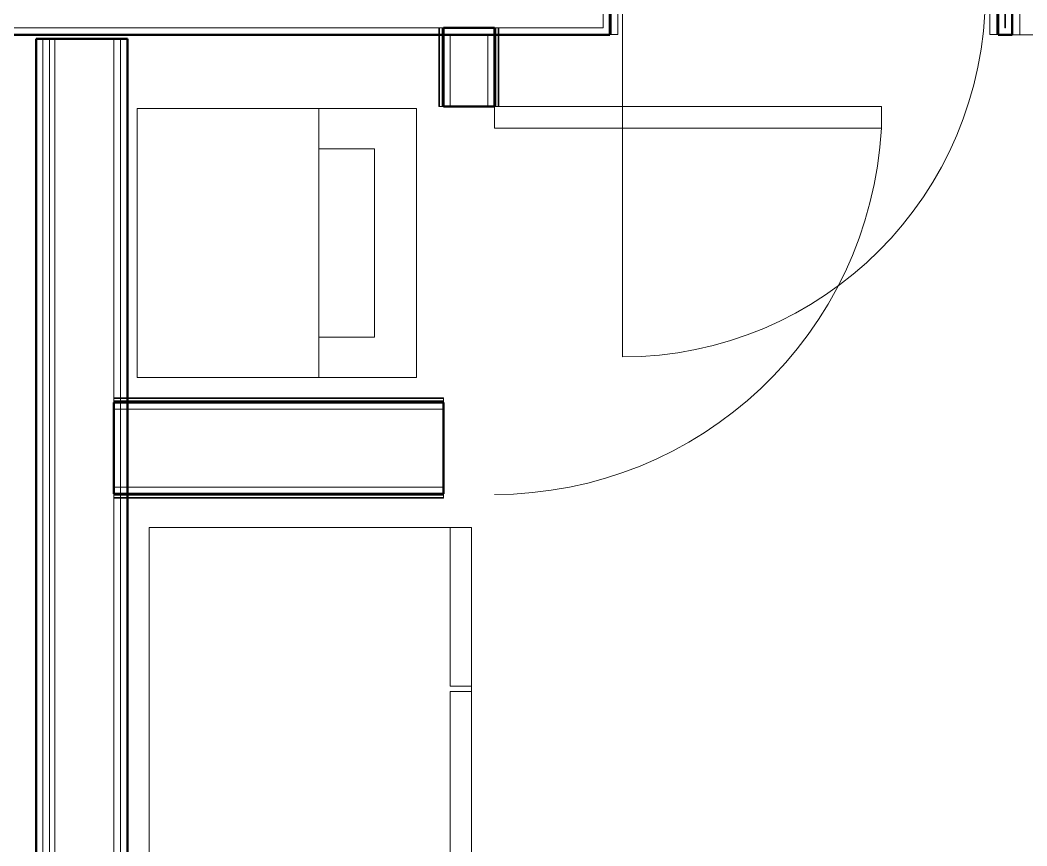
# Model space of a CAD drawing. Header units: inches. Extents: x -4235 to -464, y 9706 to 12425.
# Drawn here: x -2922.1 to -2828.4, y 10738.4 to 10815.2 of the extents above; entities that cross this region are included whole.
import ezdxf

# ---------------------------------------------------------------- set-up
doc = ezdxf.new("R2010")
doc.units = ezdxf.units.IN
doc.header["$MEASUREMENT"] = 0
for name, color, linetype, lineweight in [('0-1', 7, 'Continuous', 5), ('0-2', 254, 'Continuous', 9), ('A-DOOR-1', 7, 'Continuous', 9), ('A-DOOR-2', 90, 'Continuous', 20), ('A-DOOR-4', 31, 'Continuous', 9), ('A-DOOR-6', 31, 'Continuous', 20), ('A-DOOR-FRAM', 31, 'Continuous', 20), ('A-DOOR-FRAM-2', 31, 'Continuous', 9), ('A-DOOR-GLAZ', 31, 'Continuous', 9), ('A-GLAZ-1', 151, 'Continuous', 9), ('A-GLAZ-2', 151, 'Continuous', 20), ('A-WALL-1', 250, 'Continuous', 50), ('A-WALL-2', 50, 'Continuous', 13), ('A-WALL-3', 10, 'Continuous', 9), ('A-WALL-4', 254, 'Continuous', 9), ('A-WALL-5', 7, 'Continuous', 9), ('A-WALL-6', 113, 'Continuous', 9), ('A-WALL-7', 113, 'Continuous', 50), ('I-WALL-1', 250, 'Continuous', 50), ('I-WALL-2', 10, 'Continuous', 9), ('I-WALL-3', 254, 'Continuous', 9), ('I-WALL-4', 7, 'Continuous', 9), ('P-SANR-FIXT-1', 7, 'Continuous', 9), ('Q-SPCQ-1', 7, 'Continuous', 9)]:
    doc.layers.add(name, color=color, linetype=linetype, lineweight=lineweight)

# ---------------------------------------------------------------- blocks, each defined once
blk = doc.blocks.new('Refrigerator_-_Side-by-Side_6047 - 36_ X 30_-1372843-BACKGROUND - 1ST FLOOR')
at = {"layer": 'Q-SPCQ-1'}
for p, q in [((-17.875, 15.578), (17.875, 15.578)), ((-17.875, -14.422), (-17.875, 15.578)), ((-17.875, 15.578), (-3.125, 15.578)), ((-17.875, 15.578), (-17.875, 13.578)), ((-3.125, 13.578), (-3.125, 15.578)), ((-2.625, 15.578), (17.875, 15.578)), ((-2.625, 15.578), (-2.625, 13.578)), ((17.875, 15.578), (17.875, -14.422)), ((17.875, 13.578), (17.875, 15.578)), ((-3.125, 13.578), (-17.875, 13.578)), ((17.875, 13.578), (-2.625, 13.578)), ((17.875, -14.422), (-17.875, -14.422))]:
    blk.add_line(p, q, dxfattribs=at)
blk = doc.blocks.new('Basic Wall _ INT - W4BØF - _5_8 GYP - 2X4 WOOD_BATT_ - 5_8 GYP_ - ___-2701691-BACKGROUND - 1ST FLOOR')
at = {"layer": 'A-WALL-3'}
for p, q in [((-2883.025, 10814.489), (-2883.087, 10814.489)), ((-2883.087, 10814.489), (-2882.876, 10814.489)), ((-2882.879, 10814.489), (-2883.025, 10814.489)), ((-2883.025, 10813.864), (-2883.025, 10814.489)), ((-2882.814, 10814.489), (-2882.876, 10814.489)), ((-2882.876, 10814.489), (-2882.818, 10814.489)), ((-2882.818, 10814.489), (-2882.799, 10814.489)), ((-2882.799, 10814.489), (-2882.796, 10814.489)), ((-2882.796, 10814.489), (-2882.788, 10814.489)), ((-2882.788, 10814.489), (-2882.775, 10814.489)), ((-2882.775, 10814.489), (-2882.758, 10814.489)), ((-2882.758, 10814.489), (-2882.717, 10814.489)), ((-2882.717, 10814.489), (-2882.674, 10814.489)), ((-2882.674, 10814.489), (-2882.698, 10814.489)), ((-2882.674, 10814.489), (-2882.674, 10813.864))]:
    blk.add_line(p, q, dxfattribs=at)
at = {"layer": 'A-WALL-4'}
for p, q in [((-2883.087, 10813.864), (-2883.087, 10814.489)), ((-2883.025, 10807.177), (-2883.025, 10813.864)), ((-2882.799, 10814.489), (-2882.799, 10813.864)), ((-2882.674, 10813.864), (-2882.674, 10807.177)), ((-2883.087, 10807.177), (-2883.025, 10807.177)), ((-2883.025, 10807.177), (-2882.879, 10807.177)), ((-2882.876, 10807.177), (-2882.814, 10807.177)), ((-2882.698, 10807.177), (-2882.674, 10807.177))]:
    blk.add_line(p, q, dxfattribs=at)
at = {"layer": 'A-WALL-5'}
for p, q in [((-2883.087, 10807.177), (-2883.087, 10813.864)), ((-2882.799, 10813.864), (-2882.799, 10807.177)), ((-2882.799, 10807.177), (-2883.087, 10807.177)), ((-2882.717, 10807.177), (-2882.799, 10807.177)), ((-2882.674, 10807.177), (-2882.717, 10807.177))]:
    blk.add_line(p, q, dxfattribs=at)
blk = doc.blocks.new('Basic Wall _ INT - W4BØF - _5_8 GYP - 2X4 WOOD_BATT_ - 5_8 GYP_ - ___-2701692-BACKGROUND - 1ST FLOOR')
at = {"layer": 'A-WALL-3'}
for p, q in [((-2877.924, 10814.489), (-2877.881, 10814.489)), ((-2877.9, 10814.489), (-2877.924, 10814.489)), ((-2877.924, 10814.489), (-2877.924, 10813.864)), ((-2877.881, 10814.489), (-2877.799, 10814.489)), ((-2877.799, 10814.489), (-2877.779, 10814.489)), ((-2877.722, 10814.489), (-2877.784, 10814.489)), ((-2877.779, 10814.489), (-2877.721, 10814.489)), ((-2877.721, 10814.489), (-2877.51, 10814.489)), ((-2877.573, 10814.489), (-2877.718, 10814.489)), ((-2877.51, 10814.489), (-2877.573, 10814.489)), ((-2877.573, 10813.864), (-2877.573, 10814.489))]:
    blk.add_line(p, q, dxfattribs=at)
at = {"layer": 'A-WALL-4'}
for p, q in [((-2877.924, 10813.864), (-2877.924, 10807.177)), ((-2877.799, 10813.864), (-2877.799, 10814.489)), ((-2877.573, 10807.177), (-2877.573, 10813.864)), ((-2877.51, 10813.864), (-2877.51, 10814.489)), ((-2877.924, 10807.177), (-2877.9, 10807.177)), ((-2877.784, 10807.177), (-2877.722, 10807.177)), ((-2877.718, 10807.177), (-2877.573, 10807.177)), ((-2877.573, 10807.177), (-2877.51, 10807.177))]:
    blk.add_line(p, q, dxfattribs=at)
at = {"layer": 'A-WALL-5'}
for p, q in [((-2877.799, 10807.177), (-2877.799, 10813.864)), ((-2877.51, 10807.177), (-2877.51, 10813.864)), ((-2877.881, 10807.177), (-2877.924, 10807.177)), ((-2877.799, 10807.177), (-2877.881, 10807.177)), ((-2877.51, 10807.177), (-2877.799, 10807.177))]:
    blk.add_line(p, q, dxfattribs=at)
blk = doc.blocks.new('Basic Wall _ INT - W8BØF - _5_8 GYP - 2X8 WOOD_BATT_ - 5_8 GYP_ - ___-2701693-BACKGROUND - 1ST FLOOR')
at = {"layer": 'I-WALL-2'}
for p, q in [((-2913.324, 10771.177), (-2913.324, 10771.153)), ((-2913.324, 10771.134), (-2913.324, 10771.177)), ((-2912.074, 10771.177), (-2913.324, 10771.177)), ((-2913.324, 10771.052), (-2913.324, 10771.134)), ((-2913.324, 10770.763), (-2913.324, 10771.052)), ((-2913.324, 10771.037), (-2913.324, 10770.975)), ((-2913.324, 10770.971), (-2913.324, 10770.826)), ((-2913.324, 10770.826), (-2913.324, 10770.763)), ((-2913.324, 10770.826), (-2912.074, 10770.826))]:
    blk.add_line(p, q, dxfattribs=at)
at = {"layer": 'I-WALL-3'}
for p, q in [((-2913.324, 10771.052), (-2912.074, 10771.052)), ((-2913.324, 10770.763), (-2912.074, 10770.763)), ((-2882.674, 10771.177), (-2912.074, 10771.177)), ((-2912.074, 10770.826), (-2882.674, 10770.826)), ((-2882.674, 10771.153), (-2882.674, 10771.177)), ((-2882.674, 10770.975), (-2882.674, 10771.037)), ((-2882.674, 10770.826), (-2882.674, 10770.971)), ((-2882.674, 10770.763), (-2882.674, 10770.826))]:
    blk.add_line(p, q, dxfattribs=at)
at = {"layer": 'I-WALL-4'}
for p, q in [((-2912.074, 10771.052), (-2882.674, 10771.052)), ((-2912.074, 10770.763), (-2882.674, 10770.763)), ((-2882.674, 10771.177), (-2882.674, 10771.134)), ((-2882.674, 10771.134), (-2882.674, 10771.052)), ((-2882.674, 10771.052), (-2882.674, 10770.763))]:
    blk.add_line(p, q, dxfattribs=at)
blk = doc.blocks.new('Basic Wall _ INT - W8BØF - _5_8 GYP - 2X8 WOOD_BATT_ - 5_8 GYP_ - ___-2704404-BACKGROUND - 1ST FLOOR')
at = {"layer": 'I-WALL-2'}
for p, q in [((-2913.324, 10779.802), (-2913.324, 10780.091)), ((-2913.324, 10780.091), (-2913.324, 10780.028)), ((-2913.324, 10780.028), (-2913.324, 10779.883)), ((-2912.074, 10780.028), (-2913.324, 10780.028)), ((-2913.324, 10779.879), (-2913.324, 10779.817)), ((-2913.324, 10779.778), (-2913.324, 10779.802)), ((-2913.324, 10779.741), (-2913.324, 10779.778)), ((-2913.324, 10779.72), (-2913.324, 10779.741)), ((-2913.324, 10779.677), (-2913.324, 10779.72)), ((-2913.324, 10779.701), (-2913.324, 10779.677)), ((-2913.324, 10779.677), (-2912.074, 10779.677))]:
    blk.add_line(p, q, dxfattribs=at)
at = {"layer": 'I-WALL-3'}
for p, q in [((-2912.074, 10780.091), (-2913.324, 10780.091)), ((-2882.674, 10780.028), (-2912.074, 10780.028)), ((-2882.674, 10780.028), (-2882.674, 10780.091)), ((-2882.674, 10779.883), (-2882.674, 10780.028)), ((-2882.674, 10779.817), (-2882.674, 10779.879)), ((-2912.074, 10779.802), (-2913.324, 10779.802)), ((-2912.074, 10779.677), (-2882.674, 10779.677)), ((-2882.674, 10779.677), (-2882.674, 10779.701))]:
    blk.add_line(p, q, dxfattribs=at)
at = {"layer": 'I-WALL-4'}
for p, q in [((-2882.674, 10780.091), (-2912.074, 10780.091)), ((-2882.674, 10780.091), (-2882.674, 10779.802)), ((-2882.674, 10779.802), (-2912.074, 10779.802)), ((-2882.674, 10779.802), (-2882.674, 10779.72)), ((-2882.674, 10779.72), (-2882.674, 10779.677))]:
    blk.add_line(p, q, dxfattribs=at)
blk = doc.blocks.new('SWING - SINGLE - FLUSH - 36_ x 80_ - OFFSET PIVOT DOOR AT MAGIC PAK AND WASHER_DRYER-3199415-BACKGROUND - 1ST FLOOR')
at = {"layer": 'A-DOOR-1'}
blk.add_arc((18, -2.375), 36.067, 180, 266.82115, dxfattribs=at)
at = {"layer": 'A-DOOR-2'}
for p, q in [((16, -2.375), (16, -38.386)), ((18, -2.375), (16, -2.375)), ((18, -2.375), (18, -38.386)), ((18, -38.386), (16, -38.386))]:
    blk.add_line(p, q, dxfattribs=at)
blk = doc.blocks.new('Stacked Washer and Dryer - 26_x25_ - Private-1372850-BACKGROUND - 1ST FLOOR')
at = {"layer": 'P-SANR-FIXT-1'}
for p, q in [((0, 12.5), (26, 12.5)), ((0, 12.5), (0, -12.5)), ((16.90625, -12.5), (16.90625, 12.5)), ((26, 12.5), (26, -12.5)), ((22.09375, 8.75), (16.90625, 8.75)), ((22.09375, -8.75), (22.09375, 8.75)), ((16.90625, -8.75), (22.09375, -8.75)), ((26, -12.5), (0, -12.5))]:
    blk.add_line(p, q, dxfattribs=at)
blk = doc.blocks.new('CTR - 1st Phase - Unit Layouts_rvt-1-BACKGROUND - 1ST FLOOR')
at = {"layer": 'A-WALL-1'}
for p, q in [((-2882.674, 10814.489), (-2882.674, 10807.177)), ((-2882.049, 10814.489), (-2882.674, 10814.489)), ((-2878.549, 10814.489), (-2882.049, 10814.489)), ((-2877.924, 10814.489), (-2878.549, 10814.489)), ((-2877.924, 10807.177), (-2877.924, 10814.489)), ((-2882.674, 10807.177), (-2877.924, 10807.177))]:
    blk.add_line(p, q, dxfattribs=at)
at = {"layer": 'A-WALL-2'}
for p, q in [((-2882.049, 10807.177), (-2882.049, 10813.864)), ((-2878.549, 10813.864), (-2882.049, 10813.864)), ((-2878.549, 10807.177), (-2878.549, 10813.864)), ((-2913.324, 10779.052), (-2882.674, 10779.052)), ((-2913.324, 10771.802), (-2882.674, 10771.802))]:
    blk.add_line(p, q, dxfattribs=at)
at = {"layer": 'A-WALL-3'}
for p, q in [((-2882.674, 10814.489), (-2882.674, 10813.864)), ((-2882.674, 10814.489), (-2877.924, 10814.489)), ((-2882.674, 10813.864), (-2882.674, 10807.177)), ((-2877.924, 10813.864), (-2877.924, 10814.489)), ((-2877.924, 10807.177), (-2877.924, 10813.864))]:
    blk.add_line(p, q, dxfattribs=at)
at = {"layer": 'A-WALL-4'}
blk.add_line((-2877.924, 10807.177), (-2882.674, 10807.177), dxfattribs=at)
at = {"layer": 'I-WALL-1'}
for p, q in [((-2882.674, 10779.677), (-2913.324, 10779.677)), ((-2913.324, 10779.677), (-2913.324, 10771.177)), ((-2882.674, 10771.177), (-2882.674, 10779.677)), ((-2913.324, 10771.177), (-2882.674, 10771.177))]:
    blk.add_line(p, q, dxfattribs=at)
at = {"layer": 'I-WALL-2'}
for p, q in [((-2912.074, 10779.677), (-2913.324, 10779.677)), ((-2913.324, 10771.177), (-2913.324, 10779.677)), ((-2882.674, 10779.677), (-2912.074, 10779.677)), ((-2913.324, 10771.177), (-2912.074, 10771.177)), ((-2912.074, 10771.177), (-2882.674, 10771.177))]:
    blk.add_line(p, q, dxfattribs=at)
at = {"layer": 'I-WALL-3'}
blk.add_line((-2882.674, 10779.677), (-2882.674, 10771.177), dxfattribs=at)
at = {"layer": '0-2'}
for name, p in [('Basic Wall _ INT - W4BØF - _5_8 GYP - 2X4 WOOD_BATT_ - 5_8 GYP_ - ___-2701691-BACKGROUND - 1ST FLOOR', (0, 0)), ('Basic Wall _ INT - W4BØF - _5_8 GYP - 2X4 WOOD_BATT_ - 5_8 GYP_ - ___-2701692-BACKGROUND - 1ST FLOOR', (0, 0)), ('Stacked Washer and Dryer - 26_x25_ - Private-1372850-BACKGROUND - 1ST FLOOR', (-2911.174, 10794.489)), ('Basic Wall _ INT - W8BØF - _5_8 GYP - 2X8 WOOD_BATT_ - 5_8 GYP_ - ___-2704404-BACKGROUND - 1ST FLOOR', (0, 0)), ('Basic Wall _ INT - W8BØF - _5_8 GYP - 2X8 WOOD_BATT_ - 5_8 GYP_ - ___-2701693-BACKGROUND - 1ST FLOOR', (0, 0))]:
    blk.add_blockref(name, p, dxfattribs=at)
for name, p, rotation in [('SWING - SINGLE - FLUSH - 36_ x 80_ - OFFSET PIVOT DOOR AT MAGIC PAK AND WASHER_DRYER-3199415-BACKGROUND - 1ST FLOOR', (-2880.299, 10789.177), 89.99999999996295), ('Refrigerator_-_Side-by-Side_6047 - 36_ X 30_-1372843-BACKGROUND - 1ST FLOOR', (-2895.627, 10750.171), 269.9999999999551)]:
    blk.add_blockref(name, p, dxfattribs=dict(at, rotation=rotation))
blk = doc.blocks.new('CTR - 1st Phase - Common Walls_rvt-1-BACKGROUND - 1ST FLOOR')
at = {"layer": 'A-WALL-2'}
for p, q in [((-2919.949, 10813.489), (-2919.949, 10457.539)), ((-2919.324, 10813.489), (-2919.324, 10457.539)), ((-2918.824, 10813.489), (-2918.824, 10457.539)), ((-2913.324, 10813.489), (-2913.324, 10457.539)), ((-2912.699, 10813.489), (-2912.699, 10457.539))]:
    blk.add_line(p, q, dxfattribs=at)
at = {"layer": 'I-WALL-1'}
for p, q in [((-2912.074, 10813.489), (-2920.574, 10813.489)), ((-2920.574, 10813.489), (-2920.574, 10578.289)), ((-2912.074, 10458.164), (-2912.074, 10813.489))]:
    blk.add_line(p, q, dxfattribs=at)
at = {"layer": 'I-WALL-2'}
for p, q in [((-2912.074, 10779.971), (-2912.074, 10780.086)), ((-2912.074, 10779.879), (-2912.074, 10779.967)), ((-2912.074, 10779.822), (-2912.074, 10779.877)), ((-2912.074, 10771.177), (-2912.074, 10779.677)), ((-2912.074, 10770.975), (-2912.074, 10771.03)), ((-2912.074, 10770.883), (-2912.074, 10770.971)), ((-2912.074, 10770.763), (-2912.074, 10770.878))]:
    blk.add_line(p, q, dxfattribs=at)
at = {"layer": 'I-WALL-3'}
for p, q in [((-2920.574, 10813.489), (-2912.074, 10813.489)), ((-2920.574, 10813.489), (-2920.574, 10591.703)), ((-2912.074, 10780.086), (-2912.074, 10813.489)), ((-2912.074, 10650.827), (-2912.074, 10770.763))]:
    blk.add_line(p, q, dxfattribs=at)
blk = doc.blocks.new('Window-Double_Hung-Andersen-400_Series-Tilt_Wash - DOUBLE HUNG - COTTAGE - 1ST FLOOR-2889518-BACKGROUND - 1ST FLOOR')
at = {"layer": 'A-GLAZ-1'}
for p, q in [((-16.293, 2.625), (-15.699, 2.625)), ((-16.293, 2.25), (-15.699, 2.25)), ((-15.824, 2.625), (-15.824, 2.25)), ((-15.699, 2.75), (15.699, 2.75)), ((-15.699, 2.625), (15.699, 2.625)), ((-15.699, 2.25), (15.699, 2.25)), ((-15.699, 2.125), (15.699, 2.125)), ((16.293, 2.625), (15.699, 2.625)), ((16.293, 2.25), (15.699, 2.25)), ((15.824, 2.625), (15.824, 2.25)), ((-16.293, 0.687), (-15.699, 0.687)), ((-16.293, 0.312), (-15.699, 0.312)), ((-15.824, 0.687), (-15.824, 0.312)), ((-15.699, 0.812), (15.699, 0.812)), ((-15.699, 0.687), (15.699, 0.687)), ((-15.699, 0.312), (15.699, 0.312)), ((-15.699, 0.187), (15.699, 0.187)), ((16.293, 0.687), (15.699, 0.687)), ((16.293, 0.312), (15.699, 0.312)), ((15.824, 0.687), (15.824, 0.312)), ((18.949, -0.938), (-18.949, -0.938)), ((-18.949, -0.938), (-18.949, -4.313)), ((-18.324, -0.938), (-18.324, -4.313)), ((18.324, -0.938), (18.324, -4.313)), ((18.949, -4.313), (18.949, -0.938)), ((-18.949, -4.313), (18.949, -4.313))]:
    blk.add_line(p, q, dxfattribs=at)
at = {"layer": 'A-GLAZ-2'}
for p, q in [((19.012, 4.937), (-19.012, 4.937)), ((-19.012, 4.937), (-19.012, -0.938)), ((-18.199, 4.937), (-18.199, 4.125)), ((18.199, 4.937), (18.199, 4.125)), ((19.012, -0.938), (19.012, 4.937)), ((-18.199, 4.125), (-17.925, 4.125)), ((-17.925, 4.125), (-17.605, 3.312)), ((17.925, 4.125), (17.605, 3.312)), ((18.199, 4.125), (17.925, 4.125)), ((-19.012, 3.562), (-20.512, 3.562)), ((-17.605, 3.312), (-17.137, 3.312)), ((-17.418, 2.875), (-16.574, 2.875)), ((-17.418, 2.875), (-17.418, -0.438)), ((-17.137, 3.312), (-17.137, 2.875)), ((-15.855, 3.094), (-16.574, 3.094)), ((-16.574, 2.75), (-16.574, 3.094)), ((-15.855, 3.094), (-15.702, 2.75)), ((15.855, 3.094), (15.702, 2.75)), ((15.855, 3.094), (16.574, 3.094)), ((16.574, 2.75), (16.574, 3.094)), ((17.418, 2.875), (16.574, 2.875)), ((17.137, 3.312), (17.137, 2.875)), ((17.605, 3.312), (17.137, 3.312)), ((17.418, 2.875), (17.418, -0.438)), ((19.012, 3.562), (20.512, 3.562)), ((-15.702, 2.75), (-16.574, 2.75)), ((-16.293, 2.75), (-16.293, 2.125)), ((-15.699, 2.125), (-16.293, 2.125)), ((-15.855, 1.5), (-15.699, 2.125)), ((15.699, 2.125), (16.293, 2.125)), ((15.855, 1.5), (15.699, 2.125)), ((15.702, 2.75), (16.574, 2.75)), ((16.293, 2.75), (16.293, 2.125)), ((-17.418, 1.5), (-15.855, 1.5)), ((-17.418, 0.937), (-16.574, 0.937)), ((-15.855, 1.156), (-16.574, 1.156)), ((-16.574, 0.812), (-16.574, 1.156)), ((-15.855, 1.156), (-15.702, 0.812)), ((15.855, 1.156), (15.702, 0.812)), ((17.418, 1.5), (15.855, 1.5)), ((15.855, 1.156), (16.574, 1.156)), ((16.574, 0.812), (16.574, 1.156)), ((17.418, 0.937), (16.574, 0.937)), ((-15.702, 0.812), (-16.574, 0.812)), ((-16.293, 0.812), (-16.293, 0.187)), ((-15.699, 0.187), (-16.293, 0.187)), ((-15.855, -0.438), (-15.699, 0.187)), ((15.699, 0.187), (16.293, 0.187)), ((15.855, -0.438), (15.699, 0.187)), ((15.702, 0.812), (16.574, 0.812)), ((16.293, 0.812), (16.293, 0.187)), ((-17.668, -0.657), (-18.002, -0.938)), ((-17.668, -0.657), (-17.668, -0.438)), ((-17.668, -0.438), (-15.855, -0.438)), ((17.668, -0.438), (15.855, -0.438)), ((17.668, -0.657), (17.668, -0.438)), ((17.668, -0.657), (18.002, -0.938)), ((-19.012, -0.938), (19.012, -0.938))]:
    blk.add_line(p, q, dxfattribs=at)
blk = doc.blocks.new('Door-Inswing-Andersen-400_Series-Single - 3_ 0-1_8_ x 7_ 11 1_2_ - 1ST FLOOR-2896445-BACKGROUND - 1ST FLOOR')
at = {"layer": 'A-DOOR-4'}
blk.add_line((16.875, 0.531), (16.875, 34.281), dxfattribs=at)
blk.add_arc((16.875, 0.531), 33.75, 90, 180, dxfattribs=at)
at = {"layer": 'A-DOOR-6'}
for p, q in [((-16.875, -0.531), (-16.875, 0.531)), ((-16.875, 0.531), (-12.437, 0.531)), ((-13.187, 0.531), (-13.187, -0.781)), ((-13.187, 0.531), (-13.187, 0.469)), ((-13.187, 0.469), (-12.674, 0.469)), ((-12.674, 0.469), (-12.468, 0.217)), ((-12.468, 0.217), (-12.437, 0.031)), ((12.437, 0.531), (-12.437, 0.531)), ((-12.437, 0.031), (-12.437, -0.031)), ((16.875, 0.531), (12.437, 0.531)), ((12.468, 0.217), (12.437, 0.031)), ((12.437, 0.031), (12.437, -0.031)), ((12.674, 0.469), (12.468, 0.217)), ((13.187, 0.469), (12.674, 0.469)), ((13.187, 0.531), (13.187, -0.781)), ((13.187, 0.531), (13.187, 0.469)), ((16.875, -0.531), (16.875, 0.531)), ((-16.259, -0.542), (-16.875, -0.531)), ((-16.259, -1.187), (-16.259, -0.542)), ((-12.437, -0.031), (-13.187, -0.031)), ((-13.187, -0.781), (-12.437, -0.781)), ((-12.437, -0.875), (-12.468, -1.187)), ((-12.437, -0.781), (-12.437, -0.875)), ((12.437, -0.031), (13.187, -0.031)), ((12.437, -0.781), (12.437, -0.875)), ((13.187, -0.781), (12.437, -0.781)), ((12.437, -0.875), (12.468, -1.187)), ((16.259, -0.542), (16.875, -0.531)), ((16.259, -1.187), (16.259, -0.542)), ((-16.259, -1.187), (-12.437, -1.187)), ((12.437, -1.188), (-12.437, -1.188)), ((16.259, -1.187), (12.437, -1.187))]:
    blk.add_line(p, q, dxfattribs=at)
at = {"layer": 'A-DOOR-FRAM'}
for p, q in [((-18.062, -4.875), (-18.062, 1)), ((-17.687, 1), (-18.062, 1)), ((-18.062, 1), (-17.031, 1)), ((-18.062, 1), (-17.938, 1)), ((-18.062, -4.313), (-18.062, 1)), ((-17.313, 1), (17.312, 1)), ((-17.031, 1), (-17.031, -0.782)), ((17.031, 1), (17.031, -0.782)), ((18.062, 1), (17.031, 1)), ((17.937, 1), (18.062, 1)), ((18.062, -4.875), (18.062, 1)), ((18.062, 1), (18.062, -4.313)), ((-17.031, -0.782), (-16.453, -0.782)), ((-16.453, -0.782), (-16.453, -1.219)), ((16.453, -0.782), (16.453, -1.219)), ((17.031, -0.782), (16.453, -0.782)), ((-16.453, -1.219), (-16, -1.219)), ((-16, -1.219), (-16, -2.356)), ((16.453, -1.219), (16, -1.219)), ((16, -1.219), (16, -2.356)), ((-16, -2.356), (-16.688, -2.512)), ((-16.688, -2.512), (-16.688, -3.513)), ((16, -2.356), (16.687, -2.512)), ((16.687, -2.512), (16.687, -3.513)), ((-19.688, -3.563), (-18.062, -3.563)), ((-16.688, -3.513), (-17.031, -3.753)), ((16.687, -3.513), (17.031, -3.753)), ((19.687, -3.563), (18.062, -3.563)), ((-18.062, -5.219), (-18.062, -4.313)), ((-17.031, -3.753), (-17.031, -4.875)), ((17.031, -3.753), (17.031, -4.875)), ((18.062, -4.313), (18.062, -5.219)), ((-18.062, -4.875), (-17.031, -4.875)), ((18.062, -5.219), (-18.062, -5.219)), ((18.062, -4.875), (17.031, -4.875))]:
    blk.add_line(p, q, dxfattribs=at)
at = {"layer": 'A-DOOR-FRAM-2'}
for p, q in [((-17.938, 4.312), (-17.313, 4.312)), ((-17.938, 1), (-17.938, 4.312)), ((-17.313, 4.312), (-17.313, 1)), ((17.312, 4.312), (17.937, 4.312)), ((17.312, 1), (17.312, 4.312)), ((17.937, 4.312), (17.937, 1)), ((-17.313, 1), (-17.938, 1)), ((17.937, 1), (17.312, 1))]:
    blk.add_line(p, q, dxfattribs=at)
at = {"layer": 'A-DOOR-GLAZ'}
for p, q in [((-13.187, -0.188), (-12.437, -0.188)), ((-12.437, -0.625), (-13.187, -0.625)), ((-12.977, -0.625), (-12.977, -0.188)), ((12.437, -0.031), (-12.437, -0.031)), ((12.437, -0.188), (-12.437, -0.188)), ((12.437, -0.625), (-12.437, -0.625)), ((12.437, -0.781), (-12.437, -0.781)), ((13.187, -0.188), (12.437, -0.188)), ((12.437, -0.625), (13.187, -0.625)), ((12.977, -0.625), (12.977, -0.188))]:
    blk.add_line(p, q, dxfattribs=at)

msp = doc.modelspace()

# ---------------------------------------------------------------- linework, layer by layer
at = {"layer": 'A-WALL-6'}
for p, q in [((-2867.811, 10814.489), (-2867.811, 10818.177)), ((-2830.436, 10818.177), (-2830.436, 10814.489)), ((-2830.36, 10814.489), (-2830.36, 10818.177)), ((-2944.687, 10814.489), (-2867.811, 10814.489)), ((-2830.436, 10814.489), (-2830.36, 10814.489)), ((-2829.735, 10813.864), (-2829.673, 10813.864))]:
    msp.add_line(p, q, dxfattribs=at)
at = {"layer": 'A-WALL-7'}
for p, q in [((-2867.186, 10813.864), (-2867.186, 10822.489)), ((-2831.061, 10822.489), (-2831.061, 10813.864)), ((-2829.735, 10813.864), (-2829.735, 10817.239)), ((-2945.312, 10813.864), (-2867.186, 10813.864)), ((-2831.061, 10813.864), (-2829.735, 10813.864))]:
    msp.add_line(p, q, dxfattribs=at)

# ---------------------------------------------------------------- block references
at = {"layer": '0-1'}
for name in ['CTR - 1st Phase - Unit Layouts_rvt-1-BACKGROUND - 1ST FLOOR', 'CTR - 1st Phase - Common Walls_rvt-1-BACKGROUND - 1ST FLOOR']:
    msp.add_blockref(name, (0, 0), dxfattribs=at)
at = {"layer": 'A-DOOR-4', "rotation": 180}
msp.add_blockref('Door-Inswing-Andersen-400_Series-Single - 3_ 0-1_8_ x 7_ 11 1_2_ - 1ST FLOOR-2896445-BACKGROUND - 1ST FLOOR', (-2849.124, 10818.177), dxfattribs=at)
at = {"layer": 'A-GLAZ-1'}
msp.add_blockref('Window-Double_Hung-Andersen-400_Series-Tilt_Wash - DOUBLE HUNG - COTTAGE - 1ST FLOOR-2889518-BACKGROUND - 1ST FLOOR', (-2810.724, 10818.177), dxfattribs=at)

doc.saveas('drawing.dxf')
